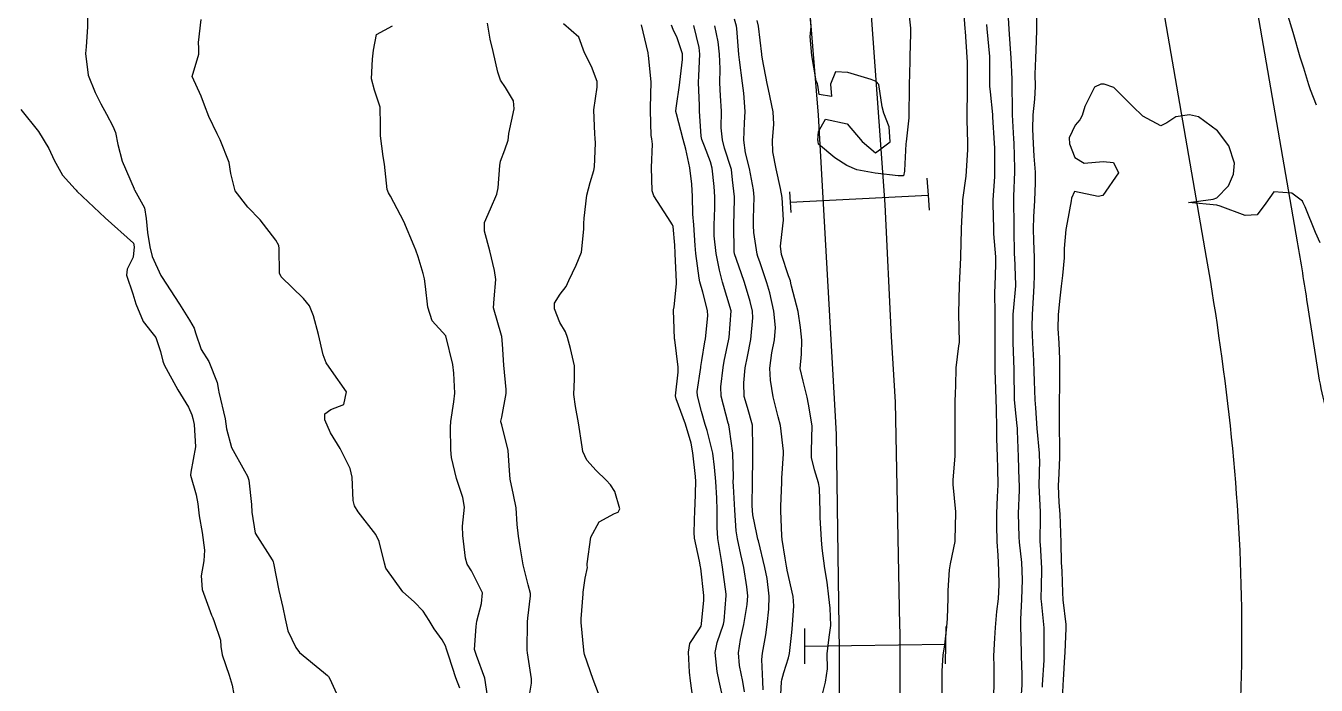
# Model space of a CAD drawing. Header units: metres. Extents: x 298520 to 308411, y 7433745 to 7450750.
# Drawn here: x 300845.5 to 300936.1, y 7447288.5 to 7447334.8 of the extents above; entities that cross this region are included whole.
import ezdxf

# ---------------------------------------------------------------- set-up
doc = ezdxf.new("R2010")
doc.units = ezdxf.units.M
doc.header["$LTSCALE"] = 10
for name, color, linetype in [('Curvas de Nivel 1m', 11, 'Continuous'), ('Curvas de Nivel 5m', 15, 'Continuous'), ('Linha Férrea', 251, 'TRACKS'), ('Pórtico', 62, 'Continuous'), ('Vias Primárias', 230, 'Continuous')]:
    doc.layers.add(name, color=color, linetype=linetype)
doc.linetypes.add('TRACKS', pattern='A,0.15,[130,ltypeshp.shx,S=0.25,R=0,X=0,Y=0],0.15', length=0.3)

msp = doc.modelspace()

# ---------------------------------------------------------------- linework, layer by layer
at = {"layer": 'Curvas de Nivel 1m', "flags": 128}
for points, elevation in [([(300907.434, 7447336.547), (300907.642, 7447334.676), (300907.649, 7447334.307), (300907.595, 7447332.677), (300907.583, 7447332.351), (300907.552, 7447330.677), (300907.548, 7447330.358), (300907.532, 7447328.677), (300907.514, 7447328.371), (300907.326, 7447326.679), (300907.316, 7447326.544), (300907.213, 7447324.679), (300907.21, 7447324.632), (300907.159, 7447324.314), (300906.782, 7447324.308), (300905.161, 7447324.502), (300903.874, 7447324.723), (300903.166, 7447325.03), (300902.338, 7447325.572), (300901.181, 7447326.521), (300901.154, 7447326.721), (300901.15, 7447326.75), (300901.149, 7447326.785), (300901.193, 7447327.417), (300901.664, 7447328.288), (300903.201, 7447327.964), (300904.244, 7447326.719), (300905.175, 7447325.909), (300906.22, 7447326.694), (300906.154, 7447327.741), (300905.761, 7447328.702), (300905.664, 7447329.15), (300905.43, 7447330.707), (300905.236, 7447330.919), (300904.876, 7447331.076), (300903.245, 7447331.552), (300902.371, 7447331.614), (300902.036, 7447330.742), (300902.091, 7447329.874), (300901.225, 7447330.008), (300901.139, 7447330.658), (300901.11, 7447330.752), (300901.023, 7447330.966), (300900.709, 7447332.758), (300900.59, 7447334.074), (300900.661, 7447334.759), (300900.554, 7447336.02)], 679), ([(300911.303, 7447336.63), (300911.455, 7447334.628), (300911.47, 7447334.439), (300911.601, 7447332.627), (300911.609, 7447332.276), (300911.607, 7447330.626), (300911.607, 7447330.249), (300911.594, 7447328.626), (300911.6, 7447328.233), (300911.652, 7447326.625), (300911.647, 7447326.156), (300911.556, 7447324.626), (300911.516, 7447324.27), (300911.291, 7447322.629), (300911.282, 7447322.487), (300911.198, 7447320.629), (300911.199, 7447320.543), (300911.155, 7447318.629), (300911.151, 7447318.57), (300911.063, 7447316.63), (300911.013, 7447314.63), (300911.014, 7447314.602), (300911.033, 7447313.625), (300911.055, 7447312.63), (300911.053, 7447312.599), (300911.019, 7447312.364), (300910.822, 7447310.815), (300910.812, 7447310.642), (300910.767, 7447308.85), (300910.763, 7447308.642), (300910.757, 7447306.84), (300910.759, 7447306.642), (300910.753, 7447304.814), (300910.745, 7447304.642), (300910.609, 7447302.94), (300910.611, 7447302.643), (300910.806, 7447300.709), (300910.805, 7447300.641), (300910.753, 7447298.742), (300910.744, 7447298.641), (300910.424, 7447297.057), (300910.351, 7447296.645), (300910.255, 7447295.202), (300910.26, 7447294.645), (300910.204, 7447293.231), (300910.157, 7447292.646), (300910.026, 7447291.385), (300909.916, 7447290.648), (300909.832, 7447289.559), (300909.839, 7447288.649), (300909.847, 7447287.524)], 678), ([(300849.881, 7447335.364), (300849.874, 7447334.767), (300849.781, 7447333.365), (300849.738, 7447332.883), (300849.932, 7447331.363), (300850.415, 7447330.165), (300850.822, 7447329.354), (300851.206, 7447328.629), (300851.655, 7447327.801), (300851.844, 7447327.343), (300852.017, 7447326.505), (300852.312, 7447325.339), (300853.144, 7447323.391), (300853.165, 7447323.352), (300853.177, 7447323.329), (300853.879, 7447322.067), (300853.989, 7447321.317), (300854.092, 7447320.331), (300854.262, 7447319.312), (300854.411, 7447318.635), (300855.035, 7447317.301), (300855.072, 7447317.246), (300856.332, 7447315.287), (300857.032, 7447314.167), (300857.361, 7447313.61), (300857.455, 7447313.274), (300857.86, 7447312.116), (300858.393, 7447311.259), (300858.981, 7447309.798), (300859.074, 7447309.249), (300859.105, 7447309.115), (300859.539, 7447307.244), (300859.646, 7447306.539), (300859.987, 7447305.239), (300860.907, 7447303.601), (300861.118, 7447303.228), (300861.195, 7447302.933), (300861.379, 7447301.225), (300861.408, 7447300.692), (300861.636, 7447299.222), (300862.834, 7447297.344), (300862.896, 7447297.272), (300862.914, 7447297.209), (300862.926, 7447297.114), (300863.317, 7447295.202), (300863.6, 7447294.007), (300863.748, 7447293.196), (300863.937, 7447292.355), (300864.49, 7447291.184), (300864.758, 7447290.841), (300866.452, 7447289.448), (300866.734, 7447289.218), (300866.789, 7447289.159), (300866.89, 7447288.999), (300867.734, 7447287.15)], 669), ([(300876.002, 7447288.327), (300875.723, 7447289.055), (300875.232, 7447290.587), (300875.082, 7447291.065), (300875.002, 7447291.303), (300874.769, 7447291.719), (300874.212, 7447292.503), (300873.861, 7447293.074), (300873.449, 7447293.739), (300872.796, 7447294.383), (300872.022, 7447295.098), (300870.828, 7447296.765), (300870.715, 7447297.112), (300870.361, 7447298.63), (300870.112, 7447299.121), (300868.876, 7447300.707), (300868.611, 7447301.143), (300868.516, 7447301.515), (300868.445, 7447303.145), (300868.308, 7447303.747), (300867.62, 7447305.153), (300866.939, 7447306.258), (300866.539, 7447307.164), (300866.535, 7447307.587), (300866.96, 7447307.888), (300867.863, 7447308.252), (300868.068, 7447309.149), (300866.995, 7447310.64), (300866.63, 7447311.164), (300866.431, 7447311.744), (300866.082, 7447313.169), (300865.738, 7447314.47), (300865.454, 7447315.176), (300865.051, 7447315.687), (300863.472, 7447317.204), (300863.347, 7447317.477), (300863.343, 7447319.206), (300863.298, 7447319.41), (300863.099, 7447319.776), (300862.005, 7447321.221), (300861.126, 7447322.109), (300860.254, 7447323.239), (300859.936, 7447324.461), (300859.818, 7447325.243), (300859.187, 7447326.841), (300858.977, 7447327.253), (300858.405, 7447328.462), (300858.101, 7447329.267), (300857.852, 7447329.903), (300857.233, 7447331.28), (300857.695, 7447332.834), (300857.683, 7447333.274), (300857.661, 7447333.669), (300857.857, 7447335.271)], 669), ([(300880.75, 7447286.99), (300881.041, 7447288.675), (300881.04, 7447288.987), (300880.76, 7447290.818), (300880.748, 7447290.99), (300880.753, 7447292.961), (300880.753, 7447292.99), (300880.785, 7447293.243), (300880.98, 7447294.809), (300880.97, 7447294.988), (300880.812, 7447295.597), (300880.465, 7447296.996), (300880.234, 7447298.386), (300880.132, 7447299.001), (300880.034, 7447299.834), (300879.954, 7447301.004), (300879.784, 7447301.899), (300879.551, 7447303.01), (300879.508, 7447303.61), (300879.401, 7447305.013), (300878.95, 7447306.813), (300878.898, 7447307.021), (300878.896, 7447307.078), (300878.956, 7447307.361), (300879.271, 7447309.016), (300879.267, 7447309.307), (300879.098, 7447311.018), (300879.015, 7447312.484), (300878.966, 7447313.021), (300878.943, 7447313.101), (300878.38, 7447315.027), (300878.421, 7447315.658), (300878.537, 7447317.025), (300878.456, 7447317.649), (300878.116, 7447319.03), (300877.733, 7447320.407), (300877.744, 7447321.034), (300878.174, 7447321.983), (300878.606, 7447323.025), (300878.706, 7447323.466), (300878.823, 7447325.023), (300878.862, 7447325.328), (300879.18, 7447326.132), (300879.399, 7447326.808), (300879.417, 7447327.017), (300879.448, 7447327.269), (300879.829, 7447329.011), (300879.777, 7447329.57), (300879.228, 7447330.504), (300878.872, 7447331.024), (300878.675, 7447331.592), (300878.34, 7447333.024), (300878.136, 7447333.891), (300877.962, 7447335.03)], 671), ([(300885.748, 7447287.96), (300885.363, 7447288.941), (300884.759, 7447290.691), (300884.71, 7447290.951), (300884.705, 7447291.009), (300884.532, 7447292.953), (300884.536, 7447293.202), (300884.669, 7447294.951), (300884.677, 7447295.079), (300884.819, 7447296.048), (300884.981, 7447296.797), (300884.954, 7447296.948), (300884.941, 7447297.056), (300885.205, 7447298.945), (300885.791, 7447300.014), (300886.878, 7447300.59), (300887.113, 7447300.684), (300887.244, 7447300.916), (300886.895, 7447302.133), (300886.589, 7447302.614), (300886.27, 7447302.929), (300885.575, 7447303.605), (300884.917, 7447304.349), (300884.636, 7447304.953), (300884.596, 7447305.285), (300884.35, 7447306.956), (300884.119, 7447308.107), (300884.01, 7447308.954), (300884.06, 7447310.03), (300884.064, 7447310.954), (300883.79, 7447312.18), (300883.567, 7447312.962), (300883.417, 7447313.354), (300883.033, 7447314.002), (300882.66, 7447314.974), (300882.66, 7447315.362), (300883.058, 7447315.993), (300883.485, 7447316.545), (300883.658, 7447316.961), (300884.17, 7447318.04), (300884.551, 7447318.948), (300884.72, 7447320.557), (300884.712, 7447320.946), (300884.735, 7447321.329), (300884.923, 7447322.943), (300885.152, 7447323.838), (300885.421, 7447324.677), (300885.46, 7447324.937), (300885.524, 7447326.6), (300885.513, 7447326.937), (300885.477, 7447327.219), (300885.426, 7447328.938), (300885.645, 7447330.52), (300885.641, 7447330.936), (300885.249, 7447331.989), (300884.751, 7447332.948), (300884.364, 7447334.044), (300883.283, 7447334.97)], 672), ([(300892.434, 7447287.135), (300892.196, 7447288.855), (300892.137, 7447289.462), (300892.056, 7447290.857), (300892.162, 7447291.463), (300892.779, 7447292.418), (300892.939, 7447292.69), (300892.979, 7447292.848), (300893.133, 7447294.513), (300893.131, 7447294.847), (300892.923, 7447296.757), (300892.911, 7447296.849), (300892.837, 7447297.26), (300892.483, 7447298.854), (300892.449, 7447299.262), (300892.516, 7447300.854), (300892.519, 7447301.212), (300892.565, 7447302.853), (300892.556, 7447303.204), (300892.369, 7447304.856), (300892.248, 7447305.542), (300891.853, 7447306.861), (300891.186, 7447308.653), (300891.15, 7447308.868), (300891.333, 7447310.523), (300891.338, 7447310.867), (300891.092, 7447312.8), (300891.086, 7447312.869), (300891.037, 7447314.246), (300891.005, 7447314.833), (300891.006, 7447314.871), (300891.012, 7447314.902), (300891.047, 7447315.117), (300891.229, 7447316.71), (300891.227, 7447316.868), (300891.126, 7447318.837), (300891.122, 7447318.87), (300891.099, 7447319.436), (300890.977, 7447320.737), (300890.933, 7447320.873), (300890.613, 7447321.385), (300889.637, 7447322.893), (300889.513, 7447323.261), (300889.458, 7447324.896), (300889.545, 7447326.538), (300889.485, 7447326.896), (300889.44, 7447327.141), (300889.388, 7447328.897), (300889.397, 7447329.08), (300889.442, 7447330.897), (300889.261, 7447332.755), (300889.237, 7447332.9), (300889.228, 7447332.936), (300888.766, 7447334.905)], 673), ([(300894.627, 7447286.918), (300894.22, 7447288.835), (300894.083, 7447289.496), (300893.933, 7447290.838), (300894.069, 7447291.538), (300894.511, 7447292.833), (300894.554, 7447293.063), (300894.697, 7447294.831), (300894.698, 7447294.938), (300894.455, 7447296.834), (300894.383, 7447297.289), (300894.129, 7447298.837), (300894.08, 7447299.619), (300894.077, 7447300.838), (300894.052, 7447301.672), (300893.967, 7447302.839), (300893.894, 7447303.859), (300893.774, 7447304.841), (300893.363, 7447306.43), (300893.235, 7447306.847), (300892.962, 7447307.769), (300892.686, 7447308.853), (300892.677, 7447309.152), (300892.921, 7447310.851), (300892.93, 7447310.914), (300893, 7447311.345), (300893.215, 7447312.653), (300893.244, 7447312.848), (300893.421, 7447314.464), (300893.398, 7447314.846), (300893.062, 7447316.141), (300892.867, 7447316.852), (300892.819, 7447317.109), (300892.578, 7447318.855), (300892.531, 7447319.423), (300892.423, 7447320.857), (300892.372, 7447321.61), (300892.338, 7447322.858), (300892.296, 7447323.714), (300892.153, 7447324.86), (300891.877, 7447326.168), (300891.684, 7447326.865), (300891.211, 7447328.665), (300891.167, 7447328.825), (300891.164, 7447328.871), (300891.216, 7447329.206), (300891.423, 7447330.676), (300891.447, 7447330.868), (300891.649, 7447332.474), (300891.631, 7447332.866), (300891.274, 7447333.995), (300890.994, 7447334.588), (300890.876, 7447334.876)], 674), ([(300897.303, 7447288.218), (300897.278, 7447288.795), (300897.214, 7447290.338), (300897.247, 7447290.795), (300897.482, 7447292.087), (300897.579, 7447292.792), (300897.709, 7447293.876), (300897.731, 7447294.791), (300897.581, 7447296.033), (300897.422, 7447296.794), (300896.962, 7447298.688), (300896.934, 7447298.799), (300896.856, 7447299.143), (300896.578, 7447300.512), (300896.542, 7447300.805), (300896.534, 7447301.149), (300896.55, 7447302.805), (300896.579, 7447304.464), (300896.569, 7447304.805), (300896.565, 7447305.169), (300896.544, 7447306.806), (300896.193, 7447308.039), (300895.973, 7447308.815), (300895.94, 7447309.773), (300896.046, 7447310.814), (300896.204, 7447311.613), (300896.437, 7447312.809), (300896.568, 7447314.337), (300896.541, 7447314.808), (300896.392, 7447315.471), (300895.979, 7447316.816), (300895.753, 7447317.493), (300895.282, 7447318.827), (300895.256, 7447318.989), (300895.252, 7447320.828), (300895.289, 7447322.67), (300895.287, 7447322.819), (300895.155, 7447324.033), (300895.079, 7447324.738), (300895.06, 7447324.822), (300894.595, 7447326.246), (300894.438, 7447326.831), (300894.358, 7447327.67), (300894.37, 7447328.833), (300894.31, 7447329.92), (300894.263, 7447330.835), (300894.273, 7447331.81), (300894.233, 7447332.835), (300894.135, 7447333.7), (300893.898, 7447334.841)], 676), ([(300898.489, 7447287.009), (300898.594, 7447288.781), (300898.607, 7447288.909), (300898.743, 7447289.431), (300899.079, 7447290.456), (300899.14, 7447290.776), (300899.304, 7447292.248), (300899.364, 7447292.774), (300899.462, 7447294.108), (300899.399, 7447294.774), (300898.981, 7447296.628), (300898.953, 7447296.778), (300898.943, 7447296.888), (300898.84, 7447297.452), (300898.633, 7447298.782), (300898.602, 7447299.036), (300898.54, 7447300.783), (300898.543, 7447301.119), (300898.603, 7447302.783), (300898.615, 7447303.074), (300898.72, 7447304.782), (300898.724, 7447304.984), (300898.516, 7447306.784), (300898.355, 7447307.39), (300897.991, 7447308.79), (300897.823, 7447309.953), (300897.772, 7447310.792), (300897.917, 7447311.884), (300898.103, 7447312.789), (300898.158, 7447313.662), (300898.048, 7447314.79), (300897.763, 7447316.093), (300897.555, 7447316.795), (300897.087, 7447318.196), (300896.928, 7447318.64), (300896.885, 7447318.803), (300896.636, 7447320.334), (300896.612, 7447320.808), (300896.623, 7447321.303), (300896.663, 7447322.805), (300896.622, 7447323.331), (300896.333, 7447324.808), (300896.059, 7447325.926), (300895.936, 7447326.812), (300895.993, 7447328.021), (300896.026, 7447328.812), (300895.932, 7447330.107), (300895.841, 7447330.814), (300895.637, 7447332.437), (300895.596, 7447332.817), (300895.457, 7447334.642), (300895.427, 7447334.819), (300895.288, 7447335.307)], 677), ([(300901.321, 7447287.353), (300901.684, 7447288.746), (300901.809, 7447289.683), (300901.803, 7447290.744), (300901.939, 7447291.907), (300902.051, 7447292.741), (300901.996, 7447293.943), (300901.905, 7447294.743), (300901.789, 7447295.769), (300901.635, 7447296.742), (300901.432, 7447298.159), (300901.385, 7447298.745), (300901.303, 7447300.312), (300901.292, 7447300.746), (300901.258, 7447302.386), (300901.188, 7447302.747), (300900.912, 7447303.67), (300900.704, 7447304.536), (300900.684, 7447304.754), (300900.695, 7447304.985), (300900.75, 7447306.753), (300900.492, 7447308.281), (300900.383, 7447308.759), (300900.098, 7447309.877), (300899.898, 7447310.766), (300899.985, 7447311.789), (300900.015, 7447312.765), (300899.93, 7447313.665), (300899.753, 7447314.769), (300899.28, 7447316.566), (300899.248, 7447316.777), (300899.221, 7447316.925), (300899.078, 7447317.272), (300898.592, 7447318.785), (300898.519, 7447319.366), (300898.689, 7447320.784), (300898.719, 7447321.184), (300898.625, 7447322.785), (300898.527, 7447323.409), (300898.219, 7447324.789), (300897.985, 7447325.981), (300897.955, 7447326.792), (300898.058, 7447327.933), (300897.993, 7447328.792), (300897.67, 7447330.354), (300897.574, 7447330.797), (300897.258, 7447332.495), (300897.216, 7447332.8), (300897.209, 7447332.855), (300896.967, 7447334.803), (300896.888, 7447335.203)], 678), ([(300912.964, 7447334.935), (300912.993, 7447334.613), (300913.195, 7447332.679), (300913.196, 7447332.611), (300913.185, 7447330.66), (300913.187, 7447330.61), (300913.229, 7447330.205), (300913.39, 7447328.608), (300913.405, 7447328.413), (300913.518, 7447326.607), (300913.532, 7447326.254), (300913.548, 7447324.606), (300913.533, 7447324.233), (300913.418, 7447322.607), (300913.41, 7447322.336), (300913.456, 7447320.607), (300913.477, 7447320.239), (300913.6, 7447318.605), (300913.615, 7447318.074), (300913.558, 7447316.605), (300913.542, 7447316.121), (300913.562, 7447314.605), (300913.567, 7447314.076), (300913.561, 7447312.605), (300913.565, 7447312.054), (300913.568, 7447310.604), (300913.573, 7447310.018), (300913.622, 7447308.604), (300913.649, 7447307.92), (300913.674, 7447306.603), (300913.683, 7447305.861), (300913.723, 7447304.602), (300913.757, 7447303.759), (300913.765, 7447302.601), (300913.728, 7447301.764), (300913.682, 7447300.602), (300913.676, 7447299.791), (300913.704, 7447298.601), (300913.764, 7447297.681), (300913.823, 7447296.6), (300913.838, 7447295.579), (300913.791, 7447294.6), (300913.681, 7447293.714), (300913.575, 7447292.602), (300913.53, 7447291.844), (300913.474, 7447290.603), (300913.486, 7447289.862), (300913.498, 7447288.602), (300913.465, 7447287.863)], 677), ([(300914.495, 7447335.394), (300914.552, 7447334.597), (300914.634, 7447333.231), (300914.674, 7447332.596), (300914.744, 7447331.092), (300914.75, 7447330.595), (300914.765, 7447329.047), (300914.782, 7447328.594), (300914.876, 7447326.905), (300914.89, 7447326.593), (300914.949, 7447324.809), (300914.949, 7447324.592), (300914.881, 7447322.857), (300914.875, 7447322.593), (300914.89, 7447320.818), (300914.897, 7447320.592), (300914.924, 7447318.762), (300914.932, 7447318.592), (300915.004, 7447316.65), (300915.001, 7447316.591), (300914.836, 7447314.802), (300914.825, 7447314.592), (300914.813, 7447312.804), (300914.815, 7447312.592), (300914.883, 7447310.702), (300914.886, 7447310.591), (300914.92, 7447308.644), (300914.924, 7447308.59), (300914.968, 7447308.118), (300915.109, 7447306.742), (300915.12, 7447306.587), (300915.132, 7447306.405), (300915.186, 7447304.586), (300915.255, 7447302.934), (300915.265, 7447302.585), (300915.258, 7447302.224), (300915.203, 7447300.585), (300915.233, 7447298.961), (300915.262, 7447298.584), (300915.424, 7447297.167), (300915.465, 7447296.581), (300915.469, 7447295.935), (300915.441, 7447294.58), (300915.366, 7447293.158), (300915.362, 7447292.581), (300915.383, 7447291.971), (300915.416, 7447290.58), (300915.463, 7447289.302), (300915.451, 7447288.579), (300915.361, 7447287.222)], 676), ([(300936.382, 7447319.607), (300936.063, 7447320.336), (300935.35, 7447322.136), (300935.235, 7447322.349), (300935.204, 7447322.41), (300935.145, 7447322.523), (300934.413, 7447323.094), (300933.151, 7447323.172), (300932.569, 7447322.379), (300931.962, 7447321.556), (300931.13, 7447321.508), (300929.372, 7447322.185), (300929.14, 7447322.247), (300927.143, 7447322.44), (300928.894, 7447322.674), (300929.146, 7447322.762), (300929.97, 7447323.597), (300930.31, 7447324.409), (300930.375, 7447325.204), (300929.982, 7447326.412), (300929.199, 7447327.473), (300927.856, 7447328.434), (300927.214, 7447328.587), (300926.267, 7447328.454), (300925.636, 7447328.035), (300925.203, 7447327.813), (300923.948, 7447328.483), (300923.22, 7447329.205), (300921.914, 7447330.503), (300921.236, 7447330.738), (300921.008, 7447330.742), (300920.547, 7447330.52), (300919.87, 7447329.181), (300919.686, 7447328.533), (300919.516, 7447328.228), (300919.203, 7447327.859), (300918.769, 7447326.965), (300918.791, 7447326.544), (300919.173, 7447325.596), (300919.832, 7447325.192), (300921.171, 7447325.316), (300921.895, 7447325.234), (300922.235, 7447324.504), (300921.147, 7447322.927), (300920.815, 7447322.854), (300919.15, 7447323.201), (300918.946, 7447322.741), (300918.911, 7447322.542), (300918.637, 7447321.028), (300918.55, 7447320.546), (300918.436, 7447319.21), (300918.419, 7447318.547), (300918.311, 7447317.311), (300918.216, 7447316.548), (300918.094, 7447315.508), (300917.994, 7447314.55), (300917.987, 7447313.596), (300918.052, 7447312.55), (300918.104, 7447311.452), (300918.109, 7447310.549), (300918.096, 7447309.434), (300918.081, 7447308.549), (300918.075, 7447307.435), (300918.077, 7447306.549), (300918.103, 7447305.381), (300918.104, 7447304.548), (300918.046, 7447303.415), (300918.011, 7447302.549), (300918.059, 7447301.375), (300918.113, 7447300.548), (300918.175, 7447299.232), (300918.192, 7447298.547), (300918.225, 7447297.16), (300918.252, 7447296.546), (300918.304, 7447295.052), (300918.332, 7447294.545), (300918.534, 7447292.794), (300918.545, 7447292.542), (300918.469, 7447290.831), (300918.455, 7447290.543), (300918.365, 7447288.916), (300918.343, 7447288.544), (300918.271, 7447286.99)], 674)]:
    msp.add_lwpolyline(points, dxfattribs=dict(at, elevation=elevation))
at = {"layer": 'Curvas de Nivel 5m', "flags": 128}
for points, elevation in [([(300916.486, 7447335.764), (300916.481, 7447334.572), (300916.461, 7447333.759), (300916.406, 7447332.573), (300916.377, 7447331.442), (300916.391, 7447330.573), (300916.346, 7447329.695), (300916.23, 7447328.575), (300916.201, 7447327.572), (300916.242, 7447326.574), (300916.295, 7447325.694), (300916.383, 7447324.572), (300916.398, 7447323.814), (300916.342, 7447322.572), (300916.273, 7447321.426), (300916.254, 7447320.573), (300916.282, 7447319.749), (300916.323, 7447318.572), (300916.319, 7447317.327), (300916.3, 7447316.571), (300916.252, 7447315.769), (300916.176, 7447314.573), (300916.165, 7447313.704), (300916.215, 7447312.572), (300916.264, 7447311.311), (300916.293, 7447310.57), (300916.312, 7447309.896), (300916.369, 7447308.569), (300916.403, 7447308.004), (300916.514, 7447306.567), (300916.667, 7447304.824), (300916.682, 7447304.564), (300916.684, 7447304.327), (300916.656, 7447302.564), (300916.732, 7447300.705), (300916.736, 7447300.562), (300916.735, 7447300.426), (300916.727, 7447298.562), (300916.733, 7447298.443), (300916.835, 7447296.733), (300916.845, 7447296.56), (300916.818, 7447295.554), (300916.791, 7447294.572), (300916.802, 7447294.451), (300916.999, 7447292.558), (300917.007, 7447292.33), (300917.008, 7447290.557), (300916.998, 7447290.31), (300916.893, 7447288.558), (300916.886, 7447288.404)], 675), ([(300877.954, 7447287.794), (300877.777, 7447289.03), (300877.172, 7447290.621), (300877.043, 7447291.037), (300877.156, 7447292.66), (300877.199, 7447293.036), (300877.539, 7447294.289), (300877.595, 7447295.032), (300876.826, 7447296.577), (300876.529, 7447297.043), (300876.418, 7447297.463), (300876.229, 7447299.046), (300876.207, 7447299.703), (300876.337, 7447301.045), (300876.219, 7447301.717), (300875.783, 7447303.051), (300875.437, 7447304.535), (300875.37, 7447305.056), (300875.354, 7447306.648), (300875.387, 7447307.056), (300875.588, 7447308.432), (300875.652, 7447309.053), (300875.602, 7447310.439), (300875.518, 7447311.055), (300875.023, 7447313.06), (300874.072, 7447314.113), (300873.772, 7447315.079), (300873.609, 7447316.537), (300873.528, 7447317.083), (300873.448, 7447317.455), (300873.088, 7447318.623), (300872.922, 7447319.092), (300872.817, 7447319.371), (300872.086, 7447321.1), (300871.139, 7447322.871), (300871.005, 7447323.111), (300870.905, 7447323.352), (300870.722, 7447325.114), (300870.627, 7447325.66), (300870.438, 7447327.118), (300870.45, 7447327.868), (300870.409, 7447329.118), (300870.031, 7447330.316), (300869.82, 7447331.124), (300869.89, 7447332.487), (300869.945, 7447333.123), (300870.158, 7447334.237), (300871.28, 7447334.838)], 670), ([(300895.989, 7447288.075), (300895.866, 7447288.813), (300895.644, 7447289.922), (300895.563, 7447290.818), (300895.701, 7447291.745), (300895.951, 7447292.812), (300896.188, 7447294.2), (300896.216, 7447294.809), (300896.164, 7447295.459), (300895.933, 7447296.813), (300895.74, 7447297.715), (300895.496, 7447298.82), (300895.416, 7447299.38), (300895.323, 7447300.823), (300895.211, 7447302.513), (300895.199, 7447302.826), (300895.207, 7447303.127), (300895.162, 7447304.826), (300894.948, 7447306.508), (300894.883, 7447306.831), (300894.853, 7447306.932), (300894.364, 7447308.836), (300894.338, 7447309.478), (300894.483, 7447310.835), (300894.552, 7447311.282), (300894.884, 7447312.831), (300894.903, 7447312.952), (300895.043, 7447314.83), (300894.456, 7447316.836), (300894.232, 7447317.688), (300893.991, 7447318.841), (300893.864, 7447320.084), (300893.862, 7447320.843), (300893.906, 7447322.068), (300893.907, 7447322.839), (300893.862, 7447323.552), (300893.723, 7447324.842), (300893.609, 7447325.285), (300893.178, 7447326.387), (300893.006, 7447326.852), (300892.953, 7447327.085), (300892.839, 7447328.854), (300892.821, 7447329.25), (300892.759, 7447330.855), (300892.775, 7447331.32), (300892.861, 7447332.854), (300892.808, 7447333.314), (300892.441, 7447334.858)], 675), ([(300936.141, 7447329.255), (300935.713, 7447330.343), (300935.594, 7447330.702), (300935.248, 7447331.855), (300935.077, 7447332.352), (300934.98, 7447332.63), (300934.497, 7447334.358), (300934.148, 7447335.508)], 675), ([(300845.208, 7447328.963), (300846.45, 7447327.407), (300847.175, 7447326.212), (300847.548, 7447325.394), (300848.116, 7447324.349), (300849.005, 7447323.372), (300849.075, 7447323.304), (300849.142, 7447323.229), (300851.123, 7447321.35), (300853.097, 7447319.572), (300853.159, 7447319.329), (300853.086, 7447318.596), (300852.664, 7447317.747), (300852.626, 7447317.334), (300853.053, 7447316.011), (300853.274, 7447315.327), (300853.789, 7447314.077), (300854.395, 7447313.309), (300854.675, 7447312.96), (300855.01, 7447311.971), (300855.17, 7447311.298), (300855.257, 7447311.039), (300856.228, 7447309.287), (300856.961, 7447308.065), (300857.206, 7447307.527), (300857.279, 7447307.275), (300857.37, 7447306.85), (300857.469, 7447305.272), (300857.121, 7447303.493), (300857.098, 7447303.277), (300857.517, 7447301.898), (300857.622, 7447301.273), (300857.71, 7447300.432), (300857.917, 7447299.269), (300858.095, 7447298.012), (300858.048, 7447297.268), (300857.863, 7447296.223), (300857.926, 7447295.269), (300858.58, 7447293.467), (300858.668, 7447293.261), (300858.78, 7447293.012), (300859.225, 7447291.71), (300859.24, 7447291.253), (300859.34, 7447290.666), (300859.832, 7447289.244), (300860.033, 7447288.548), (300860.264, 7447287.237)], 670)]:
    msp.add_lwpolyline(points, dxfattribs=dict(at, elevation=elevation))
at = {"layer": 'Linha Férrea', "flags": 128}
for points in [[(298729.261, 7450749.95), (298734.809, 7450730.65), (298742.343, 7450703.451), (298750.119, 7450676.237), (298757.889, 7450649.199), (298765.189, 7450623.712), (298769.985, 7450606.424), (298776.494, 7450583.287), (298783.055, 7450560.248), (298788.164, 7450542.214), (298793.821, 7450521.584), (298798.125, 7450506.606), (298804.386, 7450484.418), (298809.295, 7450466.837), (298814.551, 7450448.858), (298819.559, 7450431.225), (298826.267, 7450408.649), (298831.926, 7450389.314), (298837.135, 7450370.779), (298842.092, 7450352.398), (298847.802, 7450331.823), (298852.149, 7450316.412), (298858.34, 7450294.769), (298862.969, 7450278.965), (298867.952, 7450260.088), (298870.924, 7450249.95), (298873.722, 7450238.982), (298878.355, 7450222.697), (298882.025, 7450210.358), (298885.603, 7450197.651), (298890.189, 7450181.049), (298894.637, 7450166.006), (298898.995, 7450149.812), (298904.361, 7450131.79), (298908.122, 7450117.709), (298911.93, 7450103.946), (298916.104, 7450089.039), (298920.554, 7450073.399), (298923.212, 7450064.319), (298926.468, 7450052.577), (298930.321, 7450038.956), (298934.723, 7450023.223), (298938.252, 7450011.622), (298941.509, 7449999.193), (298944.399, 7449989.651), (298947.701, 7449977.682), (298952.335, 7449961.49), (298956.967, 7449946.581), (298961.92, 7449929.017), (298965.909, 7449915.258), (298970.082, 7449900.905), (298973.936, 7449887.787), (298977.788, 7449874.853), (298981.549, 7449862.469), (298986.366, 7449847.197), (298989.852, 7449836.37), (298994.575, 7449822.337), (298999.437, 7449807.292), (299004.068, 7449794.269), (299008.7, 7449781.657), (299013.057, 7449770.328), (299018.285, 7449757.718), (299022.322, 7449748.037), (299026.817, 7449737.63), (299031.861, 7449726.852), (299036.814, 7449716.896), (299043.096, 7449705.205), (299047.821, 7449696.534), (299054.335, 7449685.572), (299060.664, 7449675.852), (299069.469, 7449663.104), (299077.541, 7449652.872), (299085.429, 7449643.336), (299089.832, 7449637.784), (299098.728, 7449628.561), (299107.993, 7449618.793), (299117.442, 7449610.031), (299127.077, 7449601.223), (299138.453, 7449591.782), (299150.409, 7449582.651), (299162.779, 7449573.982), (299174.004, 7449567.002), (299185.962, 7449560.295), (299199.698, 7449553.222), (299213.253, 7449547.024), (299227.033, 7449541.5), (299241.999, 7449536.525), (299258.424, 7449531.831), (299277.224, 7449527.814), (299295.935, 7449525.032), (299311.589, 7449523.57), (299326.876, 7449522.883), (299340.975, 7449522.747), (299353.572, 7449523.111), (299369.274, 7449524.069), (299382.826, 7449525.211), (299396.609, 7449526.717), (299414.178, 7449529.501), (299430.969, 7449532.603), (299440.142, 7449534.839), (299451.094, 7449537.487), (299469.666, 7449542.917), (299486.963, 7449547.755), (299510.376, 7449554.83), (299531.414, 7449561.037), (299544.903, 7449564.894), (299559.186, 7449569.068), (299590.197, 7449576.665), (299616.417, 7449582.259), (299645.03, 7449585.805), (299675.251, 7449587.635), (299705.522, 7449586.259), (299732.882, 7449582.825), (299762.581, 7449576.088), (299791.888, 7449566.944), (299816.217, 7449556.896), (299840.774, 7449544.781), (299859.676, 7449534.387), (299878.529, 7449521.308), (299897.376, 7449507.135), (299919.538, 7449486.991), (299927.658, 7449478.626), (299947.133, 7449456.962), (299961.499, 7449437.961), (299971.137, 7449424.784), (299981.869, 7449408.322), (299997.595, 7449383.682), (300016.228, 7449354.96), (300035.864, 7449324.687), (300055.136, 7449295.587), (300073.232, 7449268.397), (300085.868, 7449249.95), (300089.501, 7449244.778), (300101.211, 7449227.647), (300111.197, 7449214.14), (300124.752, 7449194.736), (300135.909, 7449179.759), (300148.296, 7449162.129), (300160.805, 7449144.566), (300173.129, 7449128.481), (300185.523, 7449112.088), (300198.402, 7449095.758), (300207.462, 7449083.98), (300220.094, 7449068.515), (300233.468, 7449051.744), (300246.778, 7449035.349), (300263.478, 7449015.076), (300277.526, 7448998.444), (300292.814, 7448981.501), (300306.688, 7448964.856), (300324.623, 7448944.393), (300340.398, 7448926.517), (300357.9, 7448907.843), (300372.755, 7448891.817), (300392.041, 7448871.054), (300410.717, 7448852.066), (300427.475, 7448834.137), (300439.245, 7448822.858), (300454.898, 7448806.525), (300473.448, 7448788.164), (300493.111, 7448768.808), (300511.705, 7448749.95), (300518.198, 7448743.612), (300525.672, 7448735.984), (300530.889, 7448730.361), (300538.141, 7448723.284), (300543.771, 7448717.624), (300548.924, 7448711.903), (300554.778, 7448706.093), (300562.444, 7448698.573), (300570.483, 7448690.198), (300580.06, 7448680.508), (300590.013, 7448670.628), (300599.102, 7448661.391), (300608.565, 7448651.702), (300616.68, 7448643.32), (300625.581, 7448633.859), (300633.62, 7448625.859), (300641.21, 7448617.858), (300649.582, 7448609.897), (300659.386, 7448599.72), (300667.387, 7448591.231), (300676.098, 7448582.784), (300683.871, 7448574.669), (300691.725, 7448567.153), (300703.33, 7448554.876), (300711.744, 7448546.351), (300718.093, 7448539.767), (300726.506, 7448530.983), (300733.153, 7448523.695), (300741.152, 7448514.418), (300747.426, 7448507.242), (300750.054, 7448504.018), (300758.169, 7448493.99), (300764.854, 7448485.238), (300772.251, 7448475.55), (300781.114, 7448462.855), (300788.178, 7448452.147), (300795.99, 7448439.115), (300802.712, 7448427.661), (300809.137, 7448414.665), (300814.959, 7448402.42), (300819.763, 7448391.601), (300824.722, 7448378.533), (300829.079, 7448366.59), (300833.249, 7448353.858), (300836.592, 7448342.438), (300839.822, 7448330.572), (300842.678, 7448317.912), (300845.758, 7448304.202), (300848.387, 7448291.169), (300849.927, 7448279.903), (300851.843, 7448266.756), (300852.632, 7448254.174), (300852.974, 7448249.95), (300853.718, 7448237.64), (300853.896, 7448226.066), (300854.164, 7448215.145), (300853.836, 7448203.832), (300853.598, 7448192.905), (300852.795, 7448182.25), (300851.991, 7448170.79), (300850.801, 7448159.302), (300849.223, 7448146.768), (300848.151, 7448135.486), (300846.96, 7448124.114), (300845.442, 7448113.546), (300844.222, 7448102.204), (300842.288, 7448090.385), (300840.978, 7448078.33), (300839.608, 7448068.386), (300838.209, 7448056.39), (300836.541, 7448045.166), (300835.023, 7448032.665), (300833.535, 7448020.341), (300832.284, 7448009.205), (300831.094, 7447998.637), (300829.874, 7447985.926), (300828.432, 7447973.713), (300826.546, 7447955.639), (300825.162, 7447943.391), (300824.986, 7447942.247), (300823.836, 7447930.96), (300822.657, 7447919.829), (300821.593, 7447909.075), (300820.243, 7447895.408), (300819.533, 7447885.934), (300818.679, 7447872.07), (300818.298, 7447858.799), (300817.927, 7447851.916), (300817.786, 7447841.862), (300817.933, 7447833.489), (300818.516, 7447815.843), (300820.361, 7447795.876), (300822.449, 7447776.733), (300825.922, 7447758.996), (300827.722, 7447750.217), (300828.687, 7447743.229), (300830.467, 7447731.539), (300833.751, 7447711.152), (300838.977, 7447681.969), (300842.161, 7447664.851), (300846.249, 7447643.566), (300856.898, 7447587.933), (300861.3, 7447564.706), (300863.731, 7447552.015), (300867.081, 7447534.8), (300870.251, 7447518.153), (300879.139, 7447471.406), (300882.717, 7447452.426), (300886.196, 7447433.436), (300890.621, 7447408.952), (300893.065, 7447393.996), (300894.895, 7447382.534), (300896.018, 7447374.923), (300897.056, 7447367.88), (300898.671, 7447355.202), (300899.884, 7447344.173), (300901.155, 7447328.57), (300902.425, 7447306.17), (300902.632, 7447290.927), (300902.643, 7447274.906), (300901.209, 7447249.806), (300899.894, 7447235.454), (300897.424, 7447214.973), (300896.24, 7447207.108, -0.017609), (300893.245, 7447191.067), (300890.79, 7447180.008), (300886.347, 7447162.337), (300883.122, 7447151.267), (300877.521, 7447133.871), (300873.858, 7447123.752), (300865.532, 7447103.056), (300859.822, 7447090.388), (300850.503, 7447071.406), (300846.315, 7447063.106), (300836.805, 7447045.834), (300827.664, 7447031.197), (300815.395, 7447013.014), (300803.069, 7446996.228), (300792.968, 7446983.245), (300781.446, 7446969.292), (300759.63, 7446945.435), (300748.36, 7446933.669), (300737.301, 7446922.447), (300720.178, 7446905.644), (300707.821, 7446893.561), (300697.057, 7446883.028), (300686.376, 7446872.224), (300676.506, 7446862.329), (300660.145, 7446845.845), (300651.989, 7446837.638), (300637.917, 7446823.835), (300624.102, 7446810.419), (300614.955, 7446801.573), (300610.107, 7446796.538), (300599.124, 7446785.64, 0.017844), (300588.776, 7446774.611), (300582.973, 7446768.596), (300572.807, 7446757.15), (300570.635, 7446754.423, -0.018804), (300566.868, 7446749.902, -0.021463), (300565.197, 7446747.771, 0.014089), (300560.744, 7446742.236), (300556.818, 7446737.065), (300549.018, 7446726.402), (300544.903, 7446720.152), (300542.989, 7446717.435), (300540.702, 7446714.014), (300534.516, 7446704.131), (300528.813, 7446694.775), (300525.37, 7446688.688), (300519.775, 7446678.443, 0.017217), (300513.559, 7446666.068), (300510.115, 7446659.471), (300505.35, 7446648.44), (300501.39, 7446638.953, 0.017957), (300498.447, 7446631.125), (300492.383, 7446614.647), (300488.086, 7446600.958), (300484.889, 7446590.082), (300482.448, 7446580.533), (300479.028, 7446566.174), (300474.999, 7446546.195), (300472.245, 7446530.076), (300469.723, 7446510.133), (300467.649, 7446494.09), (300465.343, 7446472.628), (300462.509, 7446448.283), (300460.589, 7446427.75), (300458.173, 7446403.459), (300455.716, 7446377.743), (300453.679, 7446357.578), (300451.179, 7446331.957), (300448.408, 7446302.907), (300446.096, 7446278.461), (300443.948, 7446255.986), (300443.327, 7446249.95), (300441.921, 7446236.026), (300439.714, 7446214.959), (300437.145, 7446189.663), (300434.772, 7446164.489), (300432.986, 7446145.942), (300427.675, 7446092.019), (300425.457, 7446069.071), (300422.052, 7446034.05), (300420.454, 7446017.74), (300416.946, 7445981.751), (300414.159, 7445952.95), (300410.686, 7445916.311), (300408.437, 7445891.812), (300405.718, 7445868.171), (300403.766, 7445842.739), (300401.654, 7445818.651), (300400.337, 7445806.143), (300399.876, 7445801.282), (300399.266, 7445794.558)], [(298905.363, 7450145.031), (298910.207, 7450124.873), (298915.002, 7450108.012), (298921.739, 7450085.266), (298926.98, 7450064.83), (298931.003, 7450051.742), (298934.224, 7450039.953), (298937.65, 7450027.983), (298940.458, 7450017.786), (298943.206, 7450008.624), (298945.866, 7449998.811), (298948.85, 7449988.084), (298952.218, 7449977.183), (298954.849, 7449967.637), (298957.892, 7449956.733), (298961.763, 7449943.848), (298964.896, 7449932.558), (298968.973, 7449920.293), (298972.372, 7449908.382), (298975.8, 7449896.208), (298979.287, 7449884.682), (298982.035, 7449875.079), (298985.463, 7449863.464), (298988.891, 7449853.475), (298994.252, 7449836.792), (298999.642, 7449820.007), (299004.122, 7449806.223), (299009.577, 7449791.55), (299017.072, 7449771.922), (299023.852, 7449755.78), (299031.351, 7449735.099), (299042.615, 7449714.768), (299049.157, 7449702.257), (299057.947, 7449687.795), (299067.128, 7449674.025), (299074.388, 7449663.764), (299083.266, 7449652.271), (299093.226, 7449640.21), (299104.865, 7449628.3), (299116.059, 7449616.929), (299127.188, 7449606.965), (299134.846, 7449600.398), (299146.061, 7449590.999), (299159.8, 7449581.134), (299172.881, 7449572.672), (299188.754, 7449563.553), (299203.487, 7449555.781), (299219.692, 7449548.782), (299229.285, 7449544.979), (299249.695, 7449538.196), (299264.418, 7449534.22), (299286.841, 7449530.183), (299305.276, 7449527.832), (299319.472, 7449527.113), (299340.209, 7449526.73), (299362.575, 7449527.496), (299380.335, 7449528.889), (299402.027, 7449531.43), (299418.393, 7449534.55), (299439.271, 7449538.773), (299455.546, 7449542.61), (299468.219, 7449546.447), (299486.071, 7449551.679), (299502.678, 7449556.429), (299521.873, 7449562.476), (299544.903, 7449569.511), (299558.765, 7449572.874), (299572.65, 7449576.475), (299589.389, 7449580.647), (299603.615, 7449583.903), (299623.713, 7449587.445), (299640.449, 7449589.67), (299657.813, 7449590.983), (299675.925, 7449591.554), (299694.255, 7449591.042), (299708.541, 7449590.126), (299722.182, 7449588.244), (299738.919, 7449585.56), (299759.653, 7449580.821), (299775.25, 7449576.474), (299786.436, 7449572.94), (299797.015, 7449569.282), (299807.003, 7449565.52), (299816.424, 7449561.561), (299823.596, 7449557.979), (299834.148, 7449553.022), (299842.943, 7449548.641), (299850.946, 7449544.045), (299857.58, 7449540.07), (299867.592, 7449534.039), (299879.685, 7449526.144), (299888.765, 7449519.647), (299901.686, 7449509.708), (299911.305, 7449500.703), (299920.635, 7449492.515), (299928.708, 7449484.626), (299935.814, 7449476.733), (299943.925, 7449467.258), (299951.104, 7449459.003), (299957.671, 7449450.784), (299963.484, 7449442.67), (299970.77, 7449432.303), (299976.475, 7449423.904), (299982.432, 7449414.862), (299988.891, 7449404.85), (299995.852, 7449394.443), (300002.312, 7449383.928), (300010.887, 7449370.223), (300018.781, 7449358.239), (300026.569, 7449345.892), (300033.388, 7449335.88), (300041.176, 7449324.037), (300049.358, 7449311.838), (300057.288, 7449299.745), (300065.47, 7449287.364), (300073.508, 7449275.701), (300081.011, 7449264.541), (300090.196, 7449251.298), (300091.164, 7449249.95), (300100.525, 7449236.167), (300109.403, 7449223.951), (300117.162, 7449213.187), (300127.336, 7449198.457), (300139.6, 7449181.446), (300149.952, 7449166.72), (300159.813, 7449153.466), (300168.75, 7449141.382), (300179.779, 7449126.346), (300190.932, 7449112.414), (300203.876, 7449095.222), (300217.308, 7449078.587), (300230.374, 7449062.005), (300242.887, 7449046.162), (300256.877, 7449029.774), (300272.777, 7449010.921), (300288.309, 7448992.868), (300306.303, 7448971.97), (300322.512, 7448953.54), (300337.055, 7448937.024), (300349.196, 7448923.521), (300363.433, 7448907.803), (300372.178, 7448898.27), (300387.649, 7448881.624), (300402.322, 7448866.086), (300417.298, 7448851.105), (300428.763, 7448838.962), (300440.716, 7448827.379), (300454.398, 7448813.148), (300467.461, 7448800.639), (300481.638, 7448785.533), (300502.227, 7448765.254), (300514.06, 7448753.852), (300517.826, 7448749.95), (300528.275, 7448738.976), (300540.783, 7448726.333), (300551.364, 7448715.261), (300568.358, 7448698.083), (300580.431, 7448686.447), (300591.073, 7448675.242), (300605.822, 7448659.996), (300619.827, 7448645.871), (300631.531, 7448633.85), (300641.93, 7448623.388), (300651.196, 7448614.132), (300663.21, 7448601.736), (300675.654, 7448588.967), (300686.366, 7448579.136), (300697.132, 7448567.001), (300714.307, 7448549.82), (300728.065, 7448535.254), (300742.189, 7448519.954), (300754.02, 7448506), (300763.608, 7448493.67), (300772.134, 7448482.969), (300781.594, 7448469.905), (300789.873, 7448457.453), (300798.087, 7448444.138), (300806.367, 7448430.378), (300809.353, 7448423.731), (300815.826, 7448410.715), (300822.176, 7448396.83), (300827.777, 7448382.459), (300832.26, 7448369.325), (300838.297, 7448352.647), (300842.655, 7448335.903), (300846.951, 7448318.72), (300850.061, 7448305.153), (300853.485, 7448286.05), (300855.912, 7448269.922), (300857.341, 7448249.95), (300858.33, 7448231.606), (300857.942, 7448206.205), (300856.925, 7448178.368), (300854.333, 7448156.855), (300851.333, 7448129.708), (300849.095, 7448108.502), (300845.739, 7448085.317), (300843.044, 7448064.17), (300840.396, 7448043.097), (300838.567, 7448030.951), (300837.041, 7448016.016), (300835.11, 7447994.958), (300832.975, 7447975.28), (300830.738, 7447953.623), (300829.108, 7447937.188), (300828.366, 7447933.435), (300827.045, 7447924.743), (300825.629, 7447910.191), (300824.268, 7447895.589), (300822.966, 7447881.617), (300821.953, 7447863.074), (300821.73, 7447846.352), (300821.738, 7447838.346), (300822.298, 7447822.796), (300823.264, 7447806.625), (300824.128, 7447792.391), (300826.211, 7447777.691), (300829.715, 7447760.435), (300831.501, 7447751.07), (300833.495, 7447738.255), (300836.415, 7447720.056), (300862.711, 7447579.549), (300879.787, 7447489.912), (300882.904, 7447473.371), (300886.736, 7447453.399), (300891.84, 7447425.61), (300894.824, 7447408.419), (300897.501, 7447392.308), (300900.259, 7447374.699), (300902.627, 7447356.768), (300903.989, 7447344.999), (300904.86, 7447335.88), (300905.847, 7447322.28), (300906.291, 7447313.022), (300906.573, 7447308.418), (300906.759, 7447298.893), (300906.88, 7447292.725, -0.006984), (300906.844, 7447284.829), (300906.695, 7447276.838), (300906.36, 7447267.883), (300905.744, 7447256.667), (300905.23, 7447249.95), (300904.292, 7447239.525), (300903.012, 7447227.25), (300901.034, 7447212.309), (300899.543, 7447202.921, -0.011988), (300897.909, 7447194.02), (300894.997, 7447180.769), (300891.356, 7447165.387), (300887.457, 7447151.115), (300883.301, 7447137.652), (300876.75, 7447119.219), (300874.099, 7447111.988), (300871.749, 7447106.138, -0.018309), (300868.914, 7447099.764, 0.011681), (300865.826, 7447093.061), (300860.469, 7447081.825), (300851.72, 7447064.422), (300846.208, 7447053.937), (300843.033, 7447048.479), (300836.89, 7447038.137), (300827.206, 7447022.921), (300821.11, 7447014.014), (300814.857, 7447005.089), (300809.628, 7446998.099), (300801.236, 7446986.884), (300791.122, 7446974.407), (300781.425, 7446962.969), (300774.943, 7446955.767), (300762.88, 7446942.762), (300751.299, 7446930.933), (300734.873, 7446914.565), (300727.949, 7446907.628), (300717.868, 7446897.443), (300705.6, 7446885.783), (300698.716, 7446879.048), (300668.127, 7446848.06), (300640.994, 7446821.407), (300627.442, 7446808.23), (300610.345, 7446790.697), (300597.443, 7446778.155), (300592.334, 7446772.486), (300571.229, 7446748.595), (300567.705, 7446744.65), (300564.743, 7446740.8), (300562.62, 7446737.769), (300551.356, 7446722.391), (300544.903, 7446712.981), (300541.869, 7446707.917), (300539.497, 7446704.103, 0.003437), (300530.37, 7446689.205, 0.010632), (300522.744, 7446675.931, 0.016565), (300518.05, 7446666.625, -0.011698), (300511.771, 7446653.868, 0.029635), (300510.132, 7446650.211), (300505.481, 7446638.898), (300500.314, 7446625.471), (300492.316, 7446601.197), (300488.229, 7446587.047), (300485.297, 7446575.185), (300482.347, 7446562.473), (300481.087, 7446556.089, 0.004599), (300479.148, 7446545.763), (300476.443, 7446530.265), (300474.645, 7446518.085), (300472.755, 7446502.987), (300471.297, 7446490.618), (300469.17, 7446472.092), (300467.901, 7446459.793), (300466.767, 7446449.806), (300465.445, 7446435.701), (300463.191, 7446412.592), (300462.659, 7446405.266), (300461.606, 7446397.228), (300459.608, 7446375.419), (300458.167, 7446361.3), (300456.938, 7446349.283), (300454.601, 7446324.341), (300452.383, 7446301.27), (300450.408, 7446280.731), (300448.612, 7446261.944), (300447.444, 7446249.79), (300445.943, 7446235.321), (300443.682, 7446213.965), (300443.009, 7446207.561), (300441.275, 7446189.511), (300439.198, 7446168.049), (300436.473, 7446140.607), (300434.029, 7446115.856), (300431.015, 7446085.098), (300427.797, 7446052.837), (300425.199, 7446025.415), (300423.636, 7446009.727), (300422.457, 7445994.573), (300421.615, 7445989.53), (300419.286, 7445963.664), (300415.807, 7445928.192), (300414.69, 7445917.527), (300413.782, 7445904.921), (300412.247, 7445888.391), (300411.949, 7445886.157), (300411.266, 7445881.618), (300410.692, 7445876.189), (300409.038, 7445857.286), (300407.606, 7445838.578), (300405.212, 7445812.517), (300404.532, 7445804.524), (300403.437, 7445794.141)]]:
    msp.add_lwpolyline(points, format="xyb", dxfattribs=at)
at = {"layer": 'Pórtico'}
for points in [[(300908.798, 7447324.129), (300908.879, 7447322.945), (300908.952, 7447321.886)], [(300899.153, 7447323.19), (300899.235, 7447321.721)], [(300899.194, 7447322.455), (300908.879, 7447322.945)], [(300900.209, 7447292.53), (300900.209, 7447290.044)], [(300910.116, 7447292.667), (300910.101, 7447291.418), (300910.084, 7447290.041)], [(300900.209, 7447291.287), (300910.101, 7447291.418)]]:
    msp.add_lwpolyline(points, dxfattribs=at)
at = {"layer": 'Vias Primárias'}
for points in [[(300942.689, 7447301.604, -0.297396), (300937.291, 7447306.125, -0.03503), (300936.205, 7447310.865), (300935.505, 7447315.33, 0.005573), (300934.804, 7447319.668), (300930.023, 7447347.27), (300922.58, 7447390.36), (300910.051, 7447457.171), (300905.944, 7447478.887), (300903.13, 7447494.356), (300900.528, 7447508.301, -0.002149), (300897.877, 7447521.735, 0.022052), (300894.644, 7447535.258, 0.025568), (300890.757, 7447546.612, -0.002887), (300886.372, 7447557.747, -0.02521), (300883.98, 7447564.989, -0.033583), (300880.763, 7447580.742), (300877.53, 7447604.66), (300876.915, 7447610.035), (300874.438, 7447628.823), (300872.206, 7447650.254, -0.008856)], [(300867.089, 7447644.455, -0.019026), (300868.394, 7447631.055, 0.015045), (300869.92, 7447613.984), (300871.08, 7447603.855), (300874.321, 7447579.871, 0.033583), (300877.713, 7447563.264, 0.02521), (300880.31, 7447555.4, 0.002887), (300884.723, 7447544.196, -0.025568), (300888.395, 7447533.47, -0.022052), (300891.494, 7447520.504, 0.002141), (300894.147, 7447507.062), (300896.738, 7447493.178), (300899.553, 7447477.702), (300903.663, 7447455.969), (300916.183, 7447389.208), (300923.617, 7447346.164), (300928.399, 7447318.558, -0.016692), (300930.151, 7447305.955, -0.048012), (300930.376, 7447280.447, 0.028737), (300930.08, 7447270.481, -0.054945), (300929.598, 7447264.612), (300926.948, 7447249.564), (300926.015, 7447244.544), (300919.405, 7447211.641)]]:
    msp.add_lwpolyline(points, format="xyb", dxfattribs=at)

doc.saveas('drawing.dxf')
